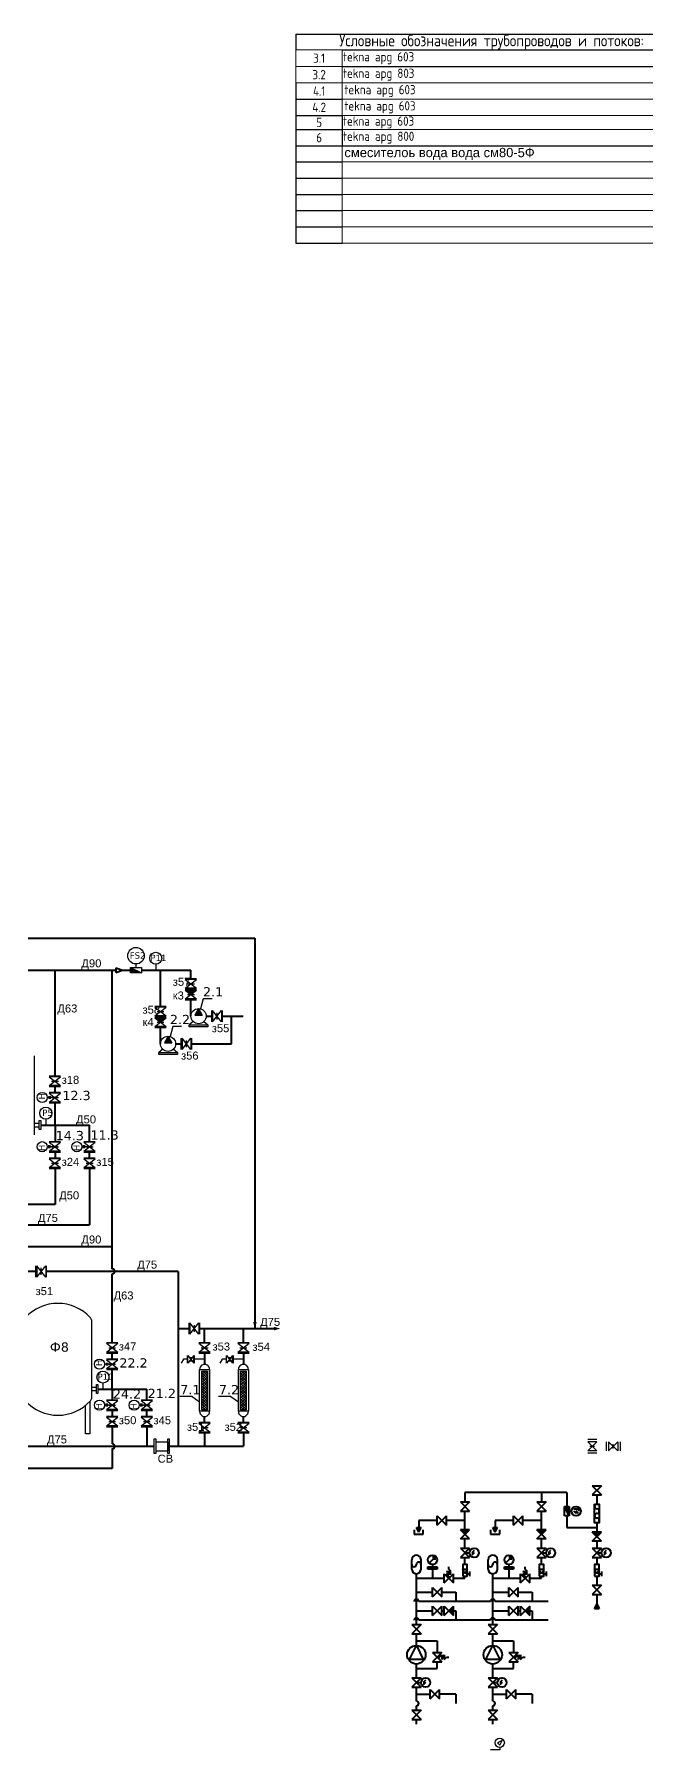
# Model space of a CAD drawing. Header units: millimetres. Extents: x 113402 to 208521, y -93000 to 13484.
# Drawn here: x 139448 to 152675, y -83750 to -46714 of the extents above; entities that cross this region are included whole.
import ezdxf

# ---------------------------------------------------------------- set-up
doc = ezdxf.new("R2010")
doc.units = ezdxf.units.MM
doc.layers.add('1', color=7, linetype='Continuous')
doc.layers.add('2', color=7, linetype='Continuous')
for name, color, linetype, lineweight, true_color in [('В1', 5, 'Continuous', 40, 0x0000ff), ('В2', 150, 'Continuous', 40, 0x007fff), ('К10', 7, 'Continuous', 40, 0xffbe00), ('К100', 7, 'Continuous', 40, 0xa55200), ('К20', 7, 'Continuous', 40, 0xffbe00), ('Р2', 7, 'Continuous', 40, 0x991b1e)]:
    doc.layers.add(name, color=color, linetype=linetype, lineweight=lineweight, true_color=true_color)
for name, color, linetype, lineweight in [('В50', 180, 'Continuous', 40), ('В60Н', 140, 'Continuous', 40), ('В90', 120, 'Continuous', 40), ('Р1', 202, 'Continuous', 40)]:
    doc.layers.add(name, color=color, linetype=linetype, lineweight=lineweight)
doc.styles.add('GOST Common_2', font='GOST_Common.ttf', dxfattribs={"width": 0.9, "height": 250})
doc.styles.get("Standard").update_dxf_attribs({"font": 'arial.ttf'})

# ---------------------------------------------------------------- blocks, each defined once
blk = doc.blocks.new('*T57')
at = {"color": 0, "linetype": 'ByBlock', "lineweight": -2, "transparency": 16777216}
for p, q in [((0, 0), (8450, 0)), ((0, 0), (0, -336)), ((8450, 0), (8450, -1050)), ((1000, -336), (8450, -336)), ((1000, -693), (8450, -693)), ((0, -1050), (0, -4506)), ((0, -1400), (1000, -1400)), ((0, -1750), (1000, -1750)), ((1000, -1750), (1000, -2406)), ((8450, -1750), (8450, -2406)), ((0, -2056), (1000, -2056)), ((0, -2406), (8450, -2406)), ((0, -2756), (1000, -2756)), ((0, -3106), (1000, -3106)), ((0, -3456), (1000, -3456)), ((0, -3806), (1000, -3806)), ((0, -4156), (1000, -4156)), ((0, -4506), (1000, -4506))]:
    blk.add_line(p, q, dxfattribs=at)
at = {"color": 7, "linetype": 'ByBlock', "lineweight": 15, "transparency": 16777216}
for p, q in [((0, -336), (1000, -336)), ((0, -336), (0, -1050)), ((1000, -336), (1000, -1750)), ((0, -693), (1000, -693)), ((0, -1050), (8450, -1050)), ((8450, -1050), (8450, -1750)), ((1000, -1400), (8450, -1400)), ((1000, -1750), (8450, -1750)), ((1000, -2056), (8450, -2056)), ((1000, -2406), (1000, -4506)), ((8450, -2406), (8450, -4506)), ((1000, -2756), (8450, -2756)), ((1000, -3106), (8450, -3106)), ((1000, -3456), (8450, -3456)), ((1000, -3806), (8450, -3806)), ((1000, -4156), (8450, -4156)), ((1000, -4506), (8450, -4506))]:
    blk.add_line(p, q, dxfattribs=at)
at = {"color": 0, "transparency": 16777216, "style": 'GOST Common_2'}
for s, insert, char_height, width, attachment_point in [('{\\fGOST Common|b0|i0|c204|p34;Условные обозначения трубопроводов и потоков}:', (4225, -168), 250, 8447.8, 5), ('3.1', (500, -515), 200, 910, 5), ('{\\fGOST Common|b0|i0|c204|p34;tekna ap}g{\\fGOST Common|b0|i0|c204|p34; 603}', (1015, -515), 200, 7420, 4), ('{\\fGOST Common|b0|i0|c204|p34;tekna ap}g{\\fGOST Common|b0|i0|c204|p34; 803}', (1015, -871), 200, 7420, 4), ('{\\fGOST Common|b0|i0|c204|p34;3}.2', (500, -871), 200, 910, 5), ('4.2', (500, -1575), 200, 970, 5), ('4.1', (500, -1225), 200, 970, 5), ('5', (500, -1903), 200, 970, 5), ('6', (500, -2231), 200, 970, 5), ('{\\fGOST Common|b0|i0|c204|p34;tekna apg 80}0', (1015, -2231), 200, 7420, 4)]:
    blk.add_mtext(s, dxfattribs=dict(at, insert=insert, char_height=char_height, width=width, attachment_point=attachment_point))
at = {"color": 0, "transparency": 16777216, "char_height": 200, "attachment_point": 4}
for s, insert, width in [('{\\fGOST Common|b0|i0|c204|p34;\\W0.9;tekna apg 603}', (1045, -1225), 7360), ('{\\fGOST Common|b0|i0|c204|p34;\\W0.9;tekna apg 603}', (1045, -1575), 7360), ('{\\fGOST Common|b0|i0|c204|p34;\\W0.9;tekna apg 603}', (1015, -1903), 7420), ('{\\fArial|b0|i0|c204|p34;смесителоь вода вода см80-5Ф}', (1045, -2581), 7360)]:
    blk.add_mtext(s, dxfattribs=dict(at, insert=insert, width=width))

msp = doc.modelspace()

# ---------------------------------------------------------------- hatches: boundary and pattern name
at = {"layer": '1'}
h = msp.add_hatch(color=256, dxfattribs=at)
h.dxf.hatch_style = 1
h.paths.add_polyline_path([(142709, -67349), (142832, -67445), (142954, -67349)])
at = {"layer": '1', "ltscale": 0.3}
h = msp.add_hatch(color=256, dxfattribs=at)
h.dxf.hatch_style = 1
h.paths.add_polyline_path([(142996, -67748), (142916, -67890), (143076, -67890)])
at = {"layer": '1'}
h = msp.add_hatch(color=256, dxfattribs=at)
h.dxf.hatch_style = 1
h.paths.add_polyline_path([(142050, -67947), (142173, -68043), (142295, -67947)])
at = {"layer": '1', "ltscale": 0.3}
h = msp.add_hatch(color=256, dxfattribs=at)
h.dxf.hatch_style = 1
h.paths.add_polyline_path([(142337, -68346), (142257, -68488), (142416, -68488)])
at = {"layer": '1'}
h = msp.add_hatch(dxfattribs=at)
h.set_pattern_fill('ANSI37', color=256, scale=12.5, angle=-90, style=0)
h.set_pattern_definition([(315, (118675.364, -64576.44), (28.0633, 28.0633), []), (45, (118675.364, -64576.44), (-28.0633, 28.0633), [])])
h.paths.add_polyline_path([(143068, -76413), (143186, -76413), (143186, -75574), (143068, -75574)])
h = msp.add_hatch(dxfattribs=at)
h.set_pattern_fill('ANSI37', color=256, scale=12.5, angle=-90, style=0)
h.set_pattern_definition([(315, (119511.946, -64576.44), (28.0633, 28.0633), []), (45, (119511.946, -64576.44), (-28.0633, 28.0633), [])])
h.paths.add_polyline_path([(143904, -76413), (144022, -76413), (144022, -75574), (143904, -75574)])
at = {"layer": '2', "ltscale": 0.5}
msp.add_hatch(color=256, dxfattribs=at).paths.add_polyline_path([(141525, -66865), (141525, -66975), (141761, -66975)])
at = {"layer": 'В2'}
h = msp.add_hatch(color=256, dxfattribs=at)
h.dxf.hatch_style = 1
h.paths.add_polyline_path([(151700, -79050), (151500, -79050), (151600, -79150)])
h = msp.add_hatch(dxfattribs=at)
h.set_pattern_fill('ANGLE', color=256)
h.set_pattern_definition([(0, (143050, -83200), (0, 6.985), [5.08, -1.905]), (90, (143050, -83200), (-6.985, 4e-16), [5.08, -1.905])])
h.paths.add_polyline_path([(151600, -80600), (151550, -80700), (151650, -80700)])
at = {"layer": 'К100'}
h = msp.add_hatch(dxfattribs=at)
h.set_pattern_fill('ANGLE', color=256)
h.set_pattern_definition([(0, (147550, -83250), (0, 6.985), [5.08, -1.905]), (90, (147550, -83250), (-6.985, 4e-16), [5.08, -1.905])])
h.paths.add_polyline_path([(148500, -80850), (148500, -80650), (148400, -80750)])
h = msp.add_hatch(dxfattribs=at)
h.set_pattern_fill('ANGLE', color=256)
h.set_pattern_definition([(0, (149200, -83250), (0, 6.985), [5.08, -1.905]), (90, (149200, -83250), (-6.985, 4e-16), [5.08, -1.905])])
h.paths.add_polyline_path([(150150, -80850), (150150, -80650), (150050, -80750)])
at = {"layer": 'Р2'}
h = msp.add_hatch(color=256, dxfattribs=at)
h.dxf.hatch_style = 1
h.paths.add_polyline_path([(151000, -78700), (151000, -78500), (150900, -78500)])
h = msp.add_hatch(color=256, dxfattribs=at)
h.dxf.hatch_style = 1
h.paths.add_polyline_path([(147750, -79050), (147800, -78950), (147700, -78950)])
h = msp.add_hatch(color=256, dxfattribs=at)
h.dxf.hatch_style = 1
h.paths.add_polyline_path([(148850, -79000), (148650, -79000), (148750, -79100)])
h = msp.add_hatch(color=256, dxfattribs=at)
h.dxf.hatch_style = 1
h.paths.add_polyline_path([(149400, -79050), (149450, -78950), (149350, -78950)])
h = msp.add_hatch(color=256, dxfattribs=at)
h.dxf.hatch_style = 1
h.paths.add_polyline_path([(150500, -79000), (150300, -79000), (150400, -79100)])

# ---------------------------------------------------------------- linework, layer by layer
for p, q in [((151600, -77050), (151400, -77050)), ((151600, -77100), (151400, -77100)), ((151400, -77100), (151600, -77300)), ((151600, -77100), (151400, -77300)), ((151600, -77300), (151400, -77300)), ((151600, -77350), (151400, -77350)), ((151450, -77200), (151550, -77200)), ((151800, -77100), (151800, -77300)), ((151850, -77100), (151850, -77300)), ((151850, -77300), (152050, -77100)), ((151850, -77100), (152050, -77300)), ((151950, -77250), (151950, -77150)), ((152050, -77100), (152050, -77300)), ((152100, -77100), (152100, -77300)), ((149550, -83550), (149450, -83600)), ((149450, -83600), (149500, -83650)), ((149500, -83650), (149550, -83550)), ((149500, -83650), (149550, -83550)), ((149500, -83700), (149500, -83750)), ((149500, -83750), (149300, -83750))]:
    msp.add_line(p, q)
msp.add_circle((149500, -83600), 100)
at = {"layer": '1'}
for p, q in [((142070, -66793), (142070, -66920)), ((142996, -67748), (142916, -67890)), ((142996, -67748), (143076, -67890)), ((142882, -68030), (142794, -68102)), ((143110, -68030), (143198, -68102)), ((142337, -68346), (142257, -68488)), ((142337, -68346), (142416, -68488)), ((139448, -68771), (139448, -70472)), ((142222, -68627), (142134, -68699)), ((142451, -68627), (142539, -68699)), ((139697, -70136), (139697, -70264)), ((140682, -74470), (140682, -76172)), ((140931, -75836), (140931, -75963)), ((140648, -76231), (140648, -76927)), ((142859, -76121), (142592, -76121)), ((143696, -76121), (143429, -76121)), ((140557, -76927), (140557, -76315)), ((140648, -76927), (140557, -76927)), ((142071, -77102), (142071, -77294)), ((142071, -77102), (142332, -77102)), ((142071, -77294), (142332, -77294)), ((142332, -77102), (142332, -77294))]:
    msp.add_line(p, q, dxfattribs=at)
at = {"layer": '1', "ltscale": 0.4}
for p, q in [((143098, -67538), (143039, -67754)), ((142439, -68136), (142380, -68352)), ((142859, -76121), (143019, -76241)), ((143696, -76121), (143856, -76241))]:
    msp.add_line(p, q, dxfattribs=at)
at = {"layer": '1', "ltscale": 0.166667}
for p, q in [((143288, -67538), (143098, -67538)), ((142629, -68136), (142439, -68136))]:
    msp.add_line(p, q, dxfattribs=at)
at = {"layer": '1', "ltscale": 0.3}
for p, q in [((143198, -68145), (142794, -68145)), ((142916, -67890), (143076, -67890)), ((142257, -68488), (142416, -68488)), ((142539, -68743), (142134, -68743))]:
    msp.add_line(p, q, dxfattribs=at)
at = {"layer": '1', "color": 64, "ltscale": 0.4}
for p, q in [((142670, -75321), (142620, -75408)), ((142752, -75321), (142670, -75321)), ((143127, -75321), (142904, -75321)), ((143507, -75321), (143456, -75408)), ((143589, -75321), (143507, -75321)), ((143963, -75321), (143741, -75321))]:
    msp.add_line(p, q, dxfattribs=at)
at = {"layer": '1', "color": 64}
for p, q in [((142752, -75240), (142752, -75402)), ((142765, -75402), (142765, -75240)), ((142892, -75240), (142765, -75402)), ((142765, -75240), (142892, -75402)), ((142828, -75273), (142828, -75370)), ((142828, -75273), (142828, -75370)), ((142892, -75402), (142892, -75240)), ((142904, -75240), (142904, -75402)), ((143589, -75240), (143589, -75402)), ((143601, -75402), (143601, -75240)), ((143728, -75240), (143601, -75402)), ((143601, -75240), (143728, -75402)), ((143665, -75273), (143665, -75370)), ((143665, -75273), (143665, -75370)), ((143728, -75402), (143728, -75240)), ((143741, -75240), (143741, -75402))]:
    msp.add_line(p, q, dxfattribs=at)
at = {"layer": '1'}
for points in [[(142794, -68145), (142794, -68102), (143198, -68102), (143198, -68145)], [(142134, -68743), (142134, -68699), (142539, -68699), (142539, -68743)]]:
    msp.add_lwpolyline(points, dxfattribs=at)
for points in [[(139448, -70299), (139555, -70299), (139555, -70229), (139448, -70229)], [(139587, -70362), (139555, -70362), (139555, -70166), (139587, -70166)], [(143234, -75543), (143234, -76444), (143019, -76444), (143019, -75543)], [(144071, -75543), (144071, -76444), (143856, -76444), (143856, -75543)], [(140822, -76061), (140790, -76061), (140790, -75865), (140822, -75865)], [(143186, -75574), (143186, -76413), (143068, -76413), (143068, -75574)], [(144022, -75574), (144022, -76413), (143904, -76413), (143904, -75574)], [(140682, -75998), (140790, -75998), (140790, -75928), (140682, -75928)], [(142040, -77038), (142071, -77038), (142071, -77358), (142040, -77358)], [(142332, -77038), (142363, -77038), (142363, -77358), (142332, -77358)]]:
    msp.add_lwpolyline(points, close=True, dxfattribs=at)
for centre in [(142996, -67912), (142336, -68510)]:
    msp.add_circle(centre, 164, dxfattribs=at)
for centre, radius, start, end in [((139958, -75060), 947, 42.5822, 137.4178), ((140555, -74505), 132, 15.1612, 45.1723), ((143127, -75539), 108, 357.6713, 182.3287), ((143963, -75539), 108, 357.6713, 182.3287), ((139958, -75582), 947, 222.5822, 317.4178), ((140555, -76137), 132, 314.8277, 344.8388), ((143127, -76449), 108, 177.5077, 2.4923), ((143963, -76449), 108, 177.5077, 2.4923)]:
    msp.add_arc(centre, radius, start, end, dxfattribs=at)
at = {"layer": '2', "ltscale": 0.5}
for p, q in [((141525, -66865), (141761, -66975)), ((141643, -66786), (141643, -66865)), ((139764, -69639), (139764, -69701)), ((139791, -69639), (139791, -69701)), ((139764, -70762), (139764, -70700)), ((139791, -70762), (139791, -70700)), ((140512, -70762), (140512, -70700)), ((140540, -70762), (140540, -70700)), ((140999, -75395), (140999, -75457)), ((141026, -75395), (141026, -75457)), ((140999, -76341), (140999, -76279)), ((141026, -76341), (141026, -76279)), ((141747, -76341), (141747, -76279)), ((141774, -76341), (141774, -76279))]:
    msp.add_line(p, q, dxfattribs=at)
at = {"layer": '2'}
for p, q in [((142709, -67099), (142954, -67099)), ((142954, -67118), (142709, -67118)), ((142709, -67311), (142954, -67118)), ((142709, -67118), (142954, -67311)), ((142954, -67311), (142709, -67311)), ((142709, -67330), (142954, -67330)), ((142954, -67349), (142709, -67349)), ((142709, -67541), (142954, -67349)), ((142709, -67349), (142954, -67541)), ((142758, -67215), (142905, -67215)), ((142758, -67215), (142906, -67215)), ((142050, -67697), (142295, -67697)), ((142295, -67716), (142050, -67716)), ((142050, -67908), (142295, -67716)), ((142050, -67716), (142295, -67908)), ((142954, -67541), (142709, -67541)), ((142709, -67560), (142954, -67560)), ((142758, -67445), (142905, -67445)), ((142758, -67445), (142906, -67445)), ((142295, -67908), (142050, -67908)), ((142050, -67927), (142295, -67927)), ((142295, -67947), (142050, -67947)), ((142050, -68139), (142295, -67947)), ((142050, -67947), (142295, -68139)), ((142295, -68139), (142050, -68139)), ((142099, -67812), (142246, -67812)), ((142099, -67812), (142247, -67812)), ((142099, -68043), (142246, -68043)), ((142099, -68043), (142247, -68043)), ((143279, -68036), (143279, -67791)), ((143298, -67791), (143298, -68036)), ((143298, -68036), (143490, -67791)), ((143490, -68036), (143298, -67791)), ((143394, -67987), (143394, -67839)), ((143394, -67987), (143394, -67840)), ((143490, -67791), (143490, -68036)), ((143510, -68036), (143510, -67791)), ((142050, -68158), (142295, -68158)), ((142620, -68634), (142620, -68389)), ((142639, -68389), (142639, -68634)), ((142639, -68634), (142831, -68389)), ((142831, -68634), (142639, -68389)), ((142735, -68585), (142735, -68437)), ((142735, -68585), (142735, -68438)), ((142831, -68389), (142831, -68634)), ((142850, -68634), (142850, -68389)), ((139772, -69200), (140017, -69200)), ((140017, -69219), (139772, -69219)), ((139772, -69411), (140017, -69219)), ((139772, -69219), (140017, -69411)), ((140017, -69411), (139772, -69411)), ((139772, -69431), (140017, -69431)), ((139772, -69555), (140017, -69555)), ((140017, -69574), (139772, -69574)), ((139772, -69766), (140017, -69574)), ((139772, -69574), (140017, -69766)), ((139821, -69315), (139968, -69315)), ((139821, -69315), (139969, -69315)), ((140017, -69766), (139772, -69766)), ((139772, -69785), (140017, -69785)), ((139821, -69670), (139968, -69670)), ((139821, -69670), (139969, -69670)), ((139772, -70616), (140017, -70616)), ((140017, -70635), (139772, -70635)), ((139772, -70635), (140017, -70827)), ((139772, -70827), (140017, -70635)), ((139821, -70731), (139968, -70731)), ((139821, -70731), (139969, -70731)), ((140520, -70616), (140765, -70616)), ((140765, -70635), (140520, -70635)), ((140520, -70635), (140765, -70827)), ((140520, -70827), (140765, -70635)), ((140569, -70731), (140716, -70731)), ((140569, -70731), (140717, -70731)), ((140017, -70827), (139772, -70827)), ((139772, -70846), (140017, -70846)), ((139772, -70970), (140017, -70970)), ((140017, -70990), (139772, -70990)), ((139772, -70990), (140017, -71182)), ((139772, -71182), (140017, -70990)), ((139821, -71086), (139968, -71086)), ((139821, -71086), (139969, -71086)), ((140765, -70827), (140520, -70827)), ((140520, -70846), (140765, -70846)), ((140520, -70970), (140765, -70970)), ((140765, -70990), (140520, -70990)), ((140520, -70990), (140765, -71182)), ((140520, -71182), (140765, -70990)), ((140569, -71086), (140716, -71086)), ((140569, -71086), (140717, -71086)), ((140017, -71182), (139772, -71182)), ((139772, -71201), (140017, -71201)), ((140765, -71182), (140520, -71182)), ((140520, -71201), (140765, -71201)), ((139483, -73545), (139483, -73300)), ((139502, -73300), (139502, -73545)), ((139694, -73545), (139502, -73300)), ((139502, -73545), (139694, -73300)), ((139694, -73300), (139694, -73545)), ((139714, -73545), (139714, -73300)), ((139598, -73496), (139598, -73349)), ((139598, -73496), (139598, -73349)), ((142790, -74780), (142790, -74535)), ((142809, -74535), (142809, -74780)), ((143001, -74780), (142809, -74535)), ((142809, -74780), (143001, -74535)), ((142905, -74731), (142905, -74583)), ((142905, -74731), (142905, -74584)), ((143001, -74535), (143001, -74780)), ((143020, -74780), (143020, -74535)), ((141007, -74956), (141252, -74956)), ((141252, -74975), (141007, -74975)), ((141007, -75167), (141252, -74975)), ((141007, -74975), (141252, -75167)), ((141252, -75167), (141007, -75167)), ((141056, -75071), (141203, -75071)), ((141056, -75071), (141204, -75071)), ((143004, -74956), (143249, -74956)), ((143249, -74975), (143004, -74975)), ((143004, -75167), (143249, -74975)), ((143004, -74975), (143249, -75167)), ((143249, -75167), (143004, -75167)), ((143053, -75071), (143200, -75071)), ((143053, -75071), (143201, -75071)), ((143841, -74956), (144086, -74956)), ((144086, -74975), (143841, -74975)), ((143841, -75167), (144086, -74975)), ((143841, -74975), (144086, -75167)), ((144086, -75167), (143841, -75167)), ((143890, -75071), (144037, -75071)), ((143890, -75071), (144038, -75071)), ((141007, -75186), (141252, -75186)), ((141007, -75311), (141252, -75311)), ((141252, -75330), (141007, -75330)), ((141007, -75522), (141252, -75330)), ((141007, -75330), (141252, -75522)), ((141252, -75522), (141007, -75522)), ((141007, -75541), (141252, -75541)), ((141056, -75426), (141203, -75426)), ((141056, -75426), (141204, -75426)), ((143004, -75187), (143249, -75187)), ((143841, -75187), (144086, -75187)), ((141007, -76194), (141252, -76194)), ((141252, -76214), (141007, -76214)), ((141007, -76214), (141252, -76406)), ((141007, -76406), (141252, -76214)), ((141755, -76194), (142000, -76194)), ((142000, -76214), (141755, -76214)), ((141755, -76214), (142000, -76406)), ((141755, -76406), (142000, -76214)), ((141252, -76406), (141007, -76406)), ((141007, -76425), (141252, -76425)), ((141007, -76549), (141252, -76549)), ((141252, -76569), (141007, -76569)), ((141007, -76569), (141252, -76761)), ((141007, -76761), (141252, -76569)), ((141056, -76310), (141203, -76310)), ((141056, -76310), (141204, -76310)), ((141056, -76665), (141203, -76665)), ((141056, -76665), (141204, -76665)), ((142000, -76406), (141755, -76406)), ((141755, -76425), (142000, -76425)), ((141755, -76549), (142000, -76549)), ((142000, -76569), (141755, -76569)), ((141755, -76569), (142000, -76761)), ((141755, -76761), (142000, -76569)), ((141804, -76310), (141951, -76310)), ((141804, -76310), (141952, -76310)), ((141804, -76665), (141951, -76665)), ((141804, -76665), (141952, -76665)), ((141252, -76761), (141007, -76761)), ((141007, -76780), (141252, -76780)), ((142000, -76761), (141755, -76761)), ((141755, -76780), (142000, -76780)), ((143004, -76681), (143249, -76681)), ((143249, -76701), (143004, -76701)), ((143004, -76701), (143249, -76893)), ((143004, -76893), (143249, -76701)), ((143249, -76893), (143004, -76893)), ((143004, -76912), (143249, -76912)), ((143053, -76797), (143200, -76797)), ((143053, -76797), (143201, -76797)), ((143841, -76681), (144086, -76681)), ((144086, -76701), (143841, -76701)), ((143841, -76701), (144086, -76893)), ((143841, -76893), (144086, -76701)), ((144086, -76893), (143841, -76893)), ((143841, -76912), (144086, -76912)), ((143890, -76797), (144037, -76797)), ((143890, -76797), (144038, -76797))]:
    msp.add_line(p, q, dxfattribs=at)
at = {"layer": '2', "ltscale": 30}
for p, q in [((139952, -69670), (139729, -69670)), ((139952, -70731), (139729, -70731)), ((140700, -70731), (140477, -70731)), ((141187, -75426), (140964, -75426)), ((141187, -76310), (140964, -76310)), ((141935, -76310), (141712, -76310))]:
    msp.add_line(p, q, dxfattribs=at)
at = {"layer": '2', "ltscale": 0.5}
msp.add_lwpolyline([(141525, -66865), (141761, -66865), (141761, -66975), (141525, -66975)], close=True, dxfattribs=at)
for centre, radius in [((141643, -66608), 178), ((142070, -66662), 130), ((139620, -69670), 109), ((139697, -70006), 130), ((139620, -70731), 109), ((140368, -70731), 109), ((140855, -75426), 109), ((140931, -75705), 130), ((140855, -76310), 109), ((141603, -76310), 109)]:
    msp.add_circle(centre, radius, dxfattribs=at)
at = {"layer": 'В1'}
msp.add_lwpolyline([(144623, -74658, 77, 0, 0), (144763, -74658, 0, 0, 0)], format="xyseb", dxfattribs=at)
at = {"layer": 'В2'}
for p, q in [((151700, -79050), (151500, -79050)), ((151500, -79250), (151700, -79050)), ((151700, -79250), (151500, -79050)), ((151700, -79250), (151500, -79250)), ((151600, -79250), (151600, -79400)), ((151500, -79400), (151700, -79400)), ((151700, -79400), (151500, -79600)), ((151500, -79400), (151700, -79600)), ((151500, -79600), (151700, -79600)), ((151600, -79500), (151700, -79500)), ((151600, -79600), (151600, -79750)), ((151800, -79450), (151750, -79500)), ((151750, -79500), (151800, -79500)), ((151800, -79500), (151750, -79550)), ((151550, -79850), (151650, -79850)), ((151600, -79950), (151550, -79850)), ((151650, -79850), (151600, -79950)), ((151650, -79950), (151700, -79950)), ((151700, -79900), (151700, -80000)), ((151500, -80200), (151700, -80200)), ((151700, -80200), (151500, -80400)), ((151500, -80200), (151700, -80400)), ((151600, -80000), (151600, -80200)), ((151500, -80400), (151700, -80400)), ((151600, -80600), (151550, -80700)), ((151650, -80700), (151550, -80700)), ((151600, -80400), (151600, -80600)), ((151600, -80600), (151650, -80700)), ((147700, -82550), (148000, -82550)), ((148000, -82650), (148000, -82450)), ((148000, -82450), (148200, -82650)), ((148000, -82650), (148200, -82450)), ((148200, -82650), (148200, -82450)), ((148550, -82550), (148200, -82550)), ((148550, -82550), (148550, -82750)), ((149350, -82550), (149650, -82550)), ((149650, -82650), (149650, -82450)), ((149650, -82450), (149850, -82650)), ((149650, -82650), (149850, -82450)), ((149850, -82650), (149850, -82450)), ((150200, -82550), (149850, -82550)), ((150200, -82550), (150200, -82750))]:
    msp.add_line(p, q, dxfattribs=at)
msp.add_lwpolyline([(151550, -80000), (151650, -80000), (151650, -79750), (151550, -79750)], close=True, dxfattribs=at)
msp.add_circle((151800, -79500), 100, dxfattribs=at)
at = {"layer": 'В50'}
for p, q in [((139587, -70264), (139895, -70264)), ((139895, -70264), (140643, -70264)), ((140643, -70616), (140643, -70264)), ((140643, -70970), (140643, -70846)), ((140643, -71201), (140643, -72415)), ((130778, -72415), (140643, -72415)), ((142554, -74658), (142790, -74658)), ((143020, -74658), (144623, -74658)), ((143127, -74956), (143127, -74658)), ((143963, -74956), (143963, -74658)), ((143127, -75187), (143127, -75431)), ((143963, -75187), (143963, -75431)), ((140822, -75963), (141129, -75963)), ((141129, -75963), (141878, -75963)), ((141878, -76194), (141878, -75963)), ((141878, -76549), (141878, -76425)), ((143127, -76681), (143127, -76557)), ((143963, -76681), (143963, -76557)), ((141878, -76780), (141878, -77198)), ((143127, -76912), (143127, -77198)), ((143963, -76912), (143963, -77198)), ((138051, -77198), (142040, -77198)), ((142363, -77198), (143963, -77198))]:
    msp.add_line(p, q, dxfattribs=at)
at = {"layer": 'В60Н'}
for p, q in [((139483, -73423), (134265, -73422)), ((142554, -73422), (139714, -73423)), ((142554, -73422), (142554, -77198))]:
    msp.add_line(p, q, dxfattribs=at)
at = {"layer": 'В90'}
for p, q in [((132241, -66920), (141210, -66920)), ((139895, -69200), (139895, -66920)), ((141129, -72883), (141129, -66920)), ((141210, -66872), (141350, -66920)), ((141210, -66872), (141210, -66968)), ((141210, -66968), (141350, -66920)), ((141350, -66920), (141525, -66920)), ((141761, -66920), (142832, -66920)), ((142173, -67697), (142173, -66920)), ((142832, -67099), (142832, -66920)), ((142832, -67913), (142832, -67560)), ((143160, -67913), (143279, -67913)), ((143510, -67913), (143959, -67913)), ((143708, -68511), (143708, -67913)), ((142173, -68511), (142173, -68158)), ((142500, -68511), (142620, -68511)), ((142850, -68511), (143708, -68511)), ((139895, -69555), (139895, -69431)), ((139895, -70264), (139895, -69785)), ((124272, -72883), (141129, -72883)), ((141129, -73368), (141129, -72883)), ((141129, -74956), (141129, -73477)), ((141129, -75311), (141129, -75186)), ((141129, -75963), (141129, -75541))]:
    msp.add_line(p, q, dxfattribs=at)
at = {"layer": 'В90', "ltscale": 0.3}
msp.add_arc((141129, -73422), 54.7, 270, 90, dxfattribs=at)
at = {"layer": 'К10'}
for p, q in [((139895, -70264), (139895, -70616)), ((139895, -70846), (139895, -70970)), ((139895, -71201), (139895, -71977)), ((139895, -71977), (120359, -71977)), ((141129, -75963), (141129, -76194)), ((141129, -76425), (141129, -76549)), ((141129, -76780), (141129, -77143)), ((141129, -77253), (141129, -77676)), ((141129, -77676), (121178, -77676))]:
    msp.add_line(p, q, dxfattribs=at)
at = {"layer": 'К10', "ltscale": 0.3}
msp.add_arc((141129, -77198), 54.7, 270, 90, dxfattribs=at)
at = {"layer": 'К100'}
for p, q in [((148050, -80850), (148050, -80650)), ((148050, -80650), (148250, -80850)), ((148050, -80850), (148250, -80650)), ((148250, -80850), (148250, -80650)), ((148300, -80850), (148300, -80650)), ((148300, -80650), (148500, -80850)), ((148300, -80850), (148500, -80650)), ((148500, -80850), (148500, -80650)), ((149700, -80850), (149700, -80650)), ((149700, -80650), (149900, -80850)), ((149700, -80850), (149900, -80650)), ((149900, -80850), (149900, -80650)), ((149950, -80850), (149950, -80650)), ((149950, -80650), (150150, -80850)), ((149950, -80850), (150150, -80650)), ((150150, -80850), (150150, -80650)), ((147700, -80750), (148050, -80750)), ((149300, -80950), (147750, -80950)), ((148250, -80750), (148300, -80750)), ((148500, -80750), (148550, -80750)), ((148550, -80750), (148550, -80950)), ((149350, -80750), (149700, -80750)), ((150550, -80950), (149400, -80950)), ((149900, -80750), (149950, -80750)), ((150150, -80750), (150200, -80750)), ((150200, -80750), (150200, -80950))]:
    msp.add_line(p, q, dxfattribs=at)
for centre in [(147700, -80950), (149350, -80950)]:
    msp.add_arc(centre, 50, 0, 180, dxfattribs=at)
at = {"layer": 'К20'}
for p, q in [((147700, -80350), (148050, -80350)), ((148050, -80450), (148050, -80250)), ((148050, -80250), (148250, -80450)), ((148050, -80450), (148250, -80250)), ((148250, -80450), (148250, -80250)), ((148250, -80350), (148550, -80350)), ((148550, -80350), (148550, -80550)), ((149350, -80350), (149700, -80350)), ((149700, -80450), (149700, -80250)), ((149700, -80250), (149900, -80450)), ((149700, -80450), (149900, -80250)), ((149900, -80450), (149900, -80250)), ((149900, -80350), (150200, -80350)), ((150200, -80350), (150200, -80550)), ((149300, -80550), (147750, -80550)), ((150550, -80550), (149400, -80550))]:
    msp.add_line(p, q, dxfattribs=at)
for centre in [(147700, -80550), (149350, -80550)]:
    msp.add_arc(centre, 50, 0, 180, dxfattribs=at)
at = {"layer": 'Р1'}
for p, q in [((123116, -66226), (144213, -66226)), ((144213, -66226), (144213, -74658)), ((151500, -78050), (151700, -78050)), ((151700, -78050), (151500, -78250)), ((151500, -78050), (151700, -78250)), ((151500, -78250), (151700, -78250)), ((151600, -78250), (151600, -78450)), ((151600, -78850), (151600, -79050))]:
    msp.add_line(p, q, dxfattribs=at)
msp.add_lwpolyline([(144213, -74517, 77, 0, 0), (144213, -74658, 0, 0, 0)], format="xyseb", dxfattribs=at)
msp.add_lwpolyline([(151550, -78450), (151650, -78450), (151650, -78850), (151550, -78850)], close=True, dxfattribs=at)
for centre, start, end in [((151600, -78500), 90, 270), ((151600, -78700), 90, 270), ((151600, -78600), 270, 90), ((151600, -78800), 270, 90)]:
    msp.add_arc(centre, 50, start, end, dxfattribs=at)
at = {"layer": 'Р2'}
for p, q in [((148650, -78400), (148850, -78400)), ((148850, -78400), (148650, -78600)), ((148650, -78400), (148850, -78600)), ((150950, -78200), (148750, -78200)), ((148750, -78200), (148750, -78400)), ((150300, -78400), (150500, -78400)), ((150500, -78400), (150300, -78600)), ((150300, -78400), (150500, -78600)), ((150400, -78200), (150400, -78400)), ((150900, -78700), (150900, -78500)), ((150900, -78500), (151000, -78500)), ((151000, -78700), (150900, -78500)), ((150950, -78200), (150950, -78500)), ((151000, -78500), (151000, -78700)), ((148150, -78800), (147750, -78800)), ((147750, -78800), (147750, -78950)), ((148150, -78900), (148150, -78700)), ((148150, -78700), (148350, -78900)), ((148150, -78900), (148350, -78700)), ((148350, -78900), (148350, -78700)), ((148750, -78800), (148350, -78800)), ((148650, -78600), (148850, -78600)), ((148750, -79000), (148750, -78600)), ((149800, -78800), (149400, -78800)), ((149400, -78800), (149400, -78950)), ((149800, -78900), (149800, -78700)), ((149800, -78700), (150000, -78900)), ((149800, -78900), (150000, -78700)), ((150000, -78900), (150000, -78700)), ((150400, -78800), (150000, -78800)), ((150300, -78600), (150500, -78600)), ((150400, -79000), (150400, -78600)), ((151000, -78700), (150900, -78700)), ((150950, -78700), (150950, -78950)), ((151000, -78600), (151050, -78600)), ((151100, -78550), (151200, -78550)), ((151150, -78650), (151100, -78600)), ((151150, -78550), (151150, -78575)), ((151200, -78650), (151150, -78600)), ((151150, -78600), (151150, -78650)), ((151200, -78550), (151200, -78600)), ((147650, -79000), (147650, -79100)), ((147650, -79100), (147850, -79100)), ((147750, -79050), (147700, -78950)), ((147700, -78950), (147800, -78950)), ((147750, -79050), (147800, -78950)), ((147850, -79100), (147850, -79000)), ((148850, -79000), (148650, -79000)), ((148650, -79200), (148850, -79000)), ((148850, -79200), (148650, -79000)), ((148850, -79200), (148650, -79200)), ((148750, -79400), (148750, -79200)), ((149300, -79000), (149300, -79100)), ((149300, -79100), (149500, -79100)), ((149400, -79050), (149350, -78950)), ((149350, -78950), (149450, -78950)), ((149400, -79050), (149450, -78950)), ((149500, -79100), (149500, -79000)), ((150500, -79000), (150300, -79000)), ((150300, -79200), (150500, -79000)), ((150500, -79200), (150300, -79000)), ((150500, -79200), (150300, -79200)), ((150400, -79400), (150400, -79200)), ((150950, -78950), (151600, -78950)), ((148000, -79700), (148100, -79600)), ((148100, -79600), (148050, -79600)), ((148100, -79600), (148100, -79600)), ((148100, -79600), (148100, -79650)), ((148100, -79650), (148100, -79600)), ((148650, -79400), (148850, -79400)), ((148850, -79400), (148650, -79600)), ((148650, -79400), (148850, -79600)), ((148650, -79600), (148850, -79600)), ((148750, -79500), (148850, -79500)), ((148750, -79750), (148750, -79600)), ((148950, -79450), (148900, -79500)), ((148900, -79500), (148950, -79500)), ((148950, -79500), (148900, -79550)), ((149650, -79700), (149750, -79600)), ((149750, -79600), (149700, -79600)), ((149750, -79600), (149750, -79600)), ((149750, -79600), (149750, -79650)), ((149750, -79650), (149750, -79600)), ((150300, -79400), (150500, -79400)), ((150500, -79400), (150300, -79600)), ((150300, -79400), (150500, -79600)), ((150300, -79600), (150500, -79600)), ((150400, -79500), (150500, -79500)), ((150400, -79750), (150400, -79600)), ((150600, -79450), (150550, -79500)), ((150550, -79500), (150600, -79500)), ((150600, -79500), (150550, -79550)), ((147600, -79850), (147600, -79650)), ((147700, -80050), (147700, -79950)), ((147800, -79850), (147800, -79650)), ((147950, -79800), (148150, -79800)), ((147950, -79850), (147950, -79800)), ((147950, -79800), (148000, -79850)), ((148150, -79850), (147950, -79850)), ((148000, -79850), (148050, -79800)), ((148050, -79750), (148050, -79800)), ((148050, -79800), (148100, -79850)), ((148050, -79850), (148050, -80050)), ((148100, -79850), (148150, -79800)), ((148150, -79800), (148150, -79850)), ((148300, -80150), (148300, -79950)), ((148300, -79950), (148500, -80150)), ((148300, -80150), (148500, -79950)), ((148450, -79950), (148350, -79900)), ((148350, -79900), (148450, -79900)), ((148400, -80000), (148350, -79950)), ((148350, -79950), (148450, -79950)), ((148400, -79850), (148400, -79800)), ((148450, -79900), (148400, -79850)), ((148500, -80150), (148500, -79950)), ((148700, -79850), (148800, -79850)), ((148750, -79950), (148700, -79850)), ((148800, -79850), (148750, -79950)), ((148800, -79950), (148850, -79950)), ((148850, -79900), (148850, -80000)), ((149250, -79850), (149250, -79650)), ((149350, -80050), (149350, -79950)), ((149450, -79850), (149450, -79650)), ((149600, -79800), (149800, -79800)), ((149600, -79850), (149600, -79800)), ((149600, -79800), (149650, -79850)), ((149800, -79850), (149600, -79850)), ((149650, -79850), (149700, -79800)), ((149700, -79750), (149700, -79800)), ((149700, -79800), (149750, -79850)), ((149700, -79850), (149700, -80050)), ((149750, -79850), (149800, -79800)), ((149800, -79800), (149800, -79850)), ((149950, -80150), (149950, -79950)), ((149950, -79950), (150150, -80150)), ((149950, -80150), (150150, -79950)), ((150100, -79950), (150000, -79900)), ((150000, -79900), (150100, -79900)), ((150050, -80000), (150000, -79950)), ((150000, -79950), (150100, -79950)), ((150050, -79850), (150050, -79800)), ((150100, -79900), (150050, -79850)), ((150150, -80150), (150150, -79950)), ((150350, -79850), (150450, -79850)), ((150400, -79950), (150350, -79850)), ((150450, -79850), (150400, -79950)), ((150450, -79950), (150500, -79950)), ((150500, -79900), (150500, -80000)), ((147700, -80700), (147700, -80050)), ((147700, -80050), (148300, -80050)), ((148400, -80050), (148400, -80000)), ((148500, -80050), (148750, -80050)), ((148750, -80050), (148750, -80000)), ((149350, -80700), (149350, -80050)), ((149350, -80050), (149950, -80050)), ((150050, -80050), (150050, -80000)), ((150150, -80050), (150400, -80050)), ((150400, -80050), (150400, -80000)), ((147700, -81050), (147700, -80700)), ((149350, -81050), (149350, -80700)), ((147600, -81050), (147800, -81050)), ((147800, -81050), (147600, -81250)), ((147600, -81050), (147800, -81250)), ((149250, -81050), (149450, -81050)), ((149450, -81050), (149250, -81250)), ((149250, -81050), (149450, -81250)), ((147600, -81250), (147800, -81250)), ((147700, -81500), (147700, -81250)), ((147700, -81400), (148150, -81400)), ((148150, -81400), (148150, -81650)), ((149250, -81250), (149450, -81250)), ((149350, -81500), (149350, -81250)), ((149350, -81400), (149800, -81400)), ((149800, -81400), (149800, -81650)), ((147550, -81800), (147700, -81500)), ((147850, -81800), (147550, -81800)), ((147700, -81500), (147850, -81800)), ((148050, -81650), (148250, -81650)), ((148250, -81650), (148050, -81850)), ((148050, -81650), (148250, -81850)), ((148050, -81850), (148250, -81850)), ((148150, -81750), (148200, -81750)), ((148150, -82000), (148150, -81850)), ((148200, -81750), (148250, -81700)), ((148250, -81700), (148250, -81800)), ((148250, -81800), (148300, -81700)), ((148300, -81700), (148300, -81800)), ((148300, -81800), (148350, -81750)), ((148350, -81750), (148400, -81750)), ((149200, -81800), (149350, -81500)), ((149500, -81800), (149200, -81800)), ((149350, -81500), (149500, -81800)), ((149700, -81650), (149900, -81650)), ((149900, -81650), (149700, -81850)), ((149700, -81650), (149900, -81850)), ((149700, -81850), (149900, -81850)), ((149800, -81750), (149850, -81750)), ((149800, -82000), (149800, -81850)), ((149850, -81750), (149900, -81700)), ((149900, -81700), (149900, -81800)), ((149900, -81800), (149950, -81700)), ((149950, -81700), (149950, -81800)), ((149950, -81800), (150000, -81750)), ((150000, -81750), (150050, -81750)), ((147600, -82200), (147800, -82200)), ((147800, -82200), (147600, -82400)), ((147600, -82200), (147800, -82400)), ((147700, -82200), (147700, -81900)), ((147700, -82000), (148150, -82000)), ((149250, -82200), (149450, -82200)), ((149450, -82200), (149250, -82400)), ((149250, -82200), (149450, -82400)), ((149350, -82200), (149350, -81900)), ((149350, -82000), (149800, -82000)), ((147600, -82400), (147800, -82400)), ((147700, -82300), (147800, -82300)), ((147700, -82700), (147700, -82400)), ((147900, -82250), (147850, -82300)), ((147850, -82300), (147900, -82300)), ((147900, -82300), (147850, -82350)), ((149250, -82400), (149450, -82400)), ((149350, -82300), (149450, -82300)), ((149350, -82700), (149350, -82400)), ((149550, -82250), (149500, -82300)), ((149500, -82300), (149550, -82300)), ((149550, -82300), (149500, -82350)), ((147600, -82900), (147800, -82900)), ((147800, -82900), (147600, -83100)), ((147600, -82900), (147800, -83100)), ((147700, -82900), (147700, -82800)), ((149250, -82900), (149450, -82900)), ((149450, -82900), (149250, -83100)), ((149250, -82900), (149450, -83100)), ((149350, -82900), (149350, -82800)), ((147600, -83100), (147800, -83100)), ((147700, -83200), (147700, -83100)), ((149250, -83100), (149450, -83100)), ((149350, -83200), (149350, -83100))]:
    msp.add_line(p, q, dxfattribs=at)
for points in [[(148700, -80000), (148800, -80000), (148800, -79750), (148700, -79750)], [(150350, -80000), (150450, -80000), (150450, -79750), (150350, -79750)]]:
    msp.add_lwpolyline(points, close=True, dxfattribs=at)
for centre, radius in [((151150, -78600), 100), ((148050, -79650), 100), ((148950, -79500), 100), ((149700, -79650), 100), ((150600, -79500), 100), ((147700, -81700), 200), ((149350, -81700), 200), ((147900, -82300), 100), ((149550, -82300), 100)]:
    msp.add_circle(centre, radius, dxfattribs=at)
for centre, radius, start, end in [((147700, -79650), 100, 0, 180), ((149350, -79650), 100, 0, 180), ((147650, -79750), 50, 180, 0), ((147700, -79850), 100, 180, 0), ((147750, -79750), 50, 0, 180), ((149300, -79750), 50, 180, 0), ((149350, -79850), 100, 180, 0), ((149400, -79750), 50, 0, 180), ((147700, -82750), 50, 270, 90), ((149350, -82750), 50, 270, 90)]:
    msp.add_arc(centre, radius, start, end, dxfattribs=at)

# ---------------------------------------------------------------- block references
msp.add_blockref('*T57', (145100, -46714))

# ---------------------------------------------------------------- texts
at = {"layer": '1', "char_height": 172.8, "attachment_point": 1}
for s, width, heights, insert in [('Д90', 11.42, [0], (140464, -66685)), ('з57', 11.42, [0], (142439, -67084)), ('к3', 11.42, [0], (142438, -67380)), ('Д63', 11.42, [0], (139945, -67660)), ('з58', 172.8, [0], (141785, -67686)), ('к4', 11.42, [173], (141785, -67952)), ('з55', 172.8, [0], (143281, -68086)), ('з56', 11.42, [0], (142617, -68677)), ('з18', 11.42, [0], (140039, -69201)), ('Д50', 11.42, [0], (140349, -70054)), ('з24', 11.42, [0], (140039, -70972)), ('з15', 11.42, [0], (140787, -70972)), ('Д50', 11.42, [0], (139984, -71694)), ('Д75', 11.42, [0], (139526, -72182)), ('Д90', 11.42, [0], (140464, -72648)), ('Д75', 11.42, [0], (141669, -73190)), ('з51', 11.42, [0], (139475, -73762)), ('Д63', 11.42, [0], (141159, -73857)), ('Д75', 11.42, [0], (144325, -74427)), ('з47', 172.8, [0], (141273, -74957)), ('з53', 11.42, [0], (143297, -74959)), ('з54', 11.42, [0], (144159, -74965)), ('з50', 11.42, [0], (141273, -76550)), ('з45', 11.42, [0], (142022, -76550)), ('Д75', 11.42, [0], (139721, -76965)), ('з51', 11.42, [0], (142744, -76693)), ('з52', 11.42, [0], (143557, -76693)), ('СВ', 11.42, [0], (142111, -77380))]:
    msp.add_mtext_dynamic_manual_height_columns(s, width=width, gutter_width=11.2, heights=heights, dxfattribs=dict(at, insert=insert))
at = {"layer": '1', "ltscale": 15, "char_height": 200, "width": 285.44, "attachment_point": 1}
for s, insert in [('{\\fVerdana|b0|i0|c204|p34;2.1}', (143091, -67287)), ('{\\fVerdana|b0|i0|c204|p34;2.2}', (142376, -67885)), ('{\\fVerdana|b0|i0|c204|p34;12.3}', (140054, -69525)), ('{\\fVerdana|b0|i0|c204|p34;14.3}', (139909, -70391)), ('{\\fVerdana|b0|i0|c204|p34;11.3}', (140661, -70379)), ('{\\fVerdana|b0|i0|c204|p34;Ф8}', (139784, -74957)), ('{\\fVerdana|b0|i0|c204|p34;22.2}', (141285, -75299)), ('{\\fVerdana|b0|i0|c204|p34;7.1}', (142599, -75877)), ('{\\fVerdana|b0|i0|c204|p34;7.2}', (143435, -75877)), ('{\\fVerdana|b0|i0|c204|p34;24.2}', (141144, -75970)), ('{\\fVerdana|b0|i0|c204|p34;21.2}', (141896, -75958))]:
    msp.add_mtext(s, dxfattribs=dict(at, insert=insert))
at = {"layer": '2', "ltscale": 15, "char_height": 134.4, "width": 274.02, "attachment_point": 1}
for s, insert in [('{\\fVerdana|b0|i0|c204|p34;FS\\fVerdana|b0|i0|c0|p34;2}', (141508, -66535)), ('{\\fVerdana|b0|i0|c204|p34;Р11}', (141954, -66587)), ('{\\fVerdana|b0|i0|c204|p34;Р5}', (139619, -69931)), ('{\\fVerdana|b0|i0|c204|p34;Р10}', (140814, -75630))]:
    msp.add_mtext(s, dxfattribs=dict(at, insert=insert))
at = {"layer": '2', "ltscale": 15, "char_height": 134.4, "width": 274.02, "rotation": 90}
for insert, attachment_point in [((139542, -69712), 1), ((139542, -70689), 3), ((140290, -70689), 3), ((140777, -75468), 1), ((140777, -76267), 3), ((141525, -76267), 3)]:
    msp.add_mtext('{\\fVerdana|b0|i0|c204|p34;Н}', dxfattribs=dict(at, insert=insert, attachment_point=attachment_point))

doc.saveas('drawing.dxf')
